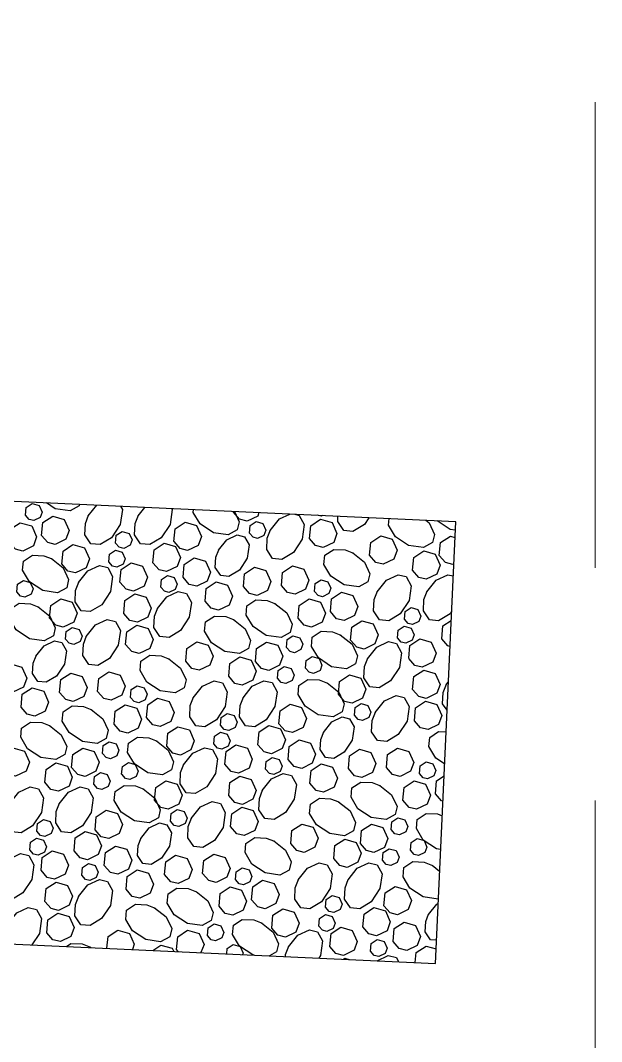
# Model space of a CAD drawing. Header units: feet. Extents: x 7707 to 9528, y 2602 to 5512.
# Drawn here: x 9286.65 to 9299.13, y 4426.62 to 4448.56 of the extents above; entities that cross this region are included whole.
import ezdxf

# ---------------------------------------------------------------- set-up
doc = ezdxf.new("R2010")
doc.units = ezdxf.units.FT
doc.header["$LTSCALE"] = 0.4
doc.header["$MEASUREMENT"] = 0
doc.linetypes.add('HIDDEN', pattern=[0.375, 0.25, -0.125])
doc.layers.add('grid', color=254, linetype='HIDDEN')
doc.layers.add('STORM', color=7, linetype='Continuous')

msp = doc.modelspace()

# ---------------------------------------------------------------- linework, layer by layer
at = {"layer": 'grid', "color": 252, "linetype": 'HIDDEN', "lineweight": 0, "ltscale": 100}
msp.add_line((9299.134, 2831.803), (9298.908, 5465.722), dxfattribs=at)
at = {"layer": 'STORM', "color": 1, "flags": 128}
msp.add_lwpolyline([(9277.019, 4438.666), (9276.582, 4429.176), (9295.562, 4428.302), (9295.999, 4437.792)], close=True, dxfattribs=at)
for points in [[(9286.757, 4437.93), (9286.772, 4438.096), (9286.9, 4438.18), (9287.047, 4438.138), (9287.111, 4437.996), (9287.069, 4437.881), (9286.932, 4437.815), (9286.836, 4437.839), (9286.757, 4437.93)], [(9287.915, 4438.165), (9287.908, 4438.133), (9287.713, 4438.026), (9287.395, 4438.071), (9287.204, 4438.197)], [(9288.797, 4438.124), (9288.837, 4438.051), (9288.792, 4437.733), (9288.603, 4437.447), (9288.356, 4437.299), (9288.158, 4437.318), (9288.03, 4437.509), (9288.041, 4437.753), (9288.112, 4437.933)], [(9288.105, 4437.92), (9288.286, 4438.148)], [(9289.894, 4438.073), (9289.906, 4438.052), (9289.861, 4437.733), (9289.672, 4437.448), (9289.425, 4437.3), (9289.227, 4437.319), (9289.099, 4437.51), (9289.111, 4437.754), (9289.181, 4437.933)], [(9289.174, 4437.921), (9289.317, 4438.1)], [(9287.102, 4437.496), (9287.127, 4437.772), (9287.34, 4437.912), (9287.586, 4437.841), (9287.692, 4437.605), (9287.621, 4437.413), (9287.394, 4437.303), (9287.234, 4437.344), (9287.102, 4437.495)], [(9291.245, 4438.011), (9291.347, 4437.791), (9291.305, 4437.617), (9291.11, 4437.509), (9290.792, 4437.554), (9290.506, 4437.743), (9290.358, 4437.99), (9290.364, 4438.052)], [(9291.225, 4437.996), (9291.226, 4438.012)], [(9291.771, 4437.987), (9291.744, 4437.914), (9291.517, 4437.804), (9291.357, 4437.844), (9291.225, 4437.996)], [(9292.54, 4437.952), (9292.637, 4437.928), (9292.745, 4437.733), (9292.7, 4437.415), (9292.511, 4437.13), (9292.264, 4436.982), (9292.066, 4437.001), (9291.938, 4437.192), (9291.949, 4437.435), (9292.02, 4437.615)], [(9292.013, 4437.602), (9292.213, 4437.854), (9292.432, 4437.957)], [(9292.858, 4437.429), (9292.883, 4437.706), (9293.096, 4437.846), (9293.342, 4437.775), (9293.448, 4437.539), (9293.377, 4437.347), (9293.15, 4437.237), (9292.99, 4437.278), (9292.858, 4437.429)], [(9293.143, 4437.924), (9293.11, 4437.908), (9293.025, 4437.929)], [(9294.134, 4437.878), (9294.037, 4437.731), (9293.79, 4437.583), (9293.592, 4437.602), (9293.464, 4437.793), (9293.469, 4437.909)], [(9295.356, 4437.822), (9295.426, 4437.767), (9295.543, 4437.517), (9295.5, 4437.342), (9295.305, 4437.235), (9294.987, 4437.28), (9294.702, 4437.468), (9294.554, 4437.715), (9294.567, 4437.858)], [(9286.405, 4437.354), (9286.429, 4437.63), (9286.643, 4437.77), (9286.888, 4437.7), (9286.995, 4437.464), (9286.924, 4437.272), (9286.697, 4437.162), (9286.537, 4437.202), (9286.405, 4437.354)], [(9289.946, 4437.365), (9289.971, 4437.641), (9290.185, 4437.781), (9290.43, 4437.711), (9290.536, 4437.475), (9290.466, 4437.282), (9290.238, 4437.173), (9290.078, 4437.213), (9289.947, 4437.365)], [(9291.567, 4437.547), (9291.582, 4437.713), (9291.71, 4437.797), (9291.857, 4437.755), (9291.921, 4437.613), (9291.879, 4437.498), (9291.742, 4437.432), (9291.647, 4437.456), (9291.567, 4437.547)], [(9295.991, 4437.611), (9295.88, 4437.627), (9295.602, 4437.811)], [(9288.691, 4437.334), (9288.706, 4437.5), (9288.834, 4437.584), (9288.981, 4437.541), (9289.045, 4437.4), (9289.003, 4437.285), (9288.866, 4437.219), (9288.77, 4437.243), (9288.691, 4437.334)], [(9290.902, 4437.177), (9291.081, 4437.403), (9291.306, 4437.508), (9291.463, 4437.47), (9291.56, 4437.295), (9291.52, 4437.008), (9291.35, 4436.752), (9291.127, 4436.618), (9290.949, 4436.635), (9290.834, 4436.807), (9290.844, 4437.027), (9290.908, 4437.188)], [(9294.149, 4437.07), (9294.174, 4437.346), (9294.387, 4437.486), (9294.633, 4437.416), (9294.739, 4437.18), (9294.668, 4436.987), (9294.441, 4436.878), (9294.281, 4436.918), (9294.149, 4437.07)], [(9295.646, 4437.067), (9295.671, 4437.344), (9295.885, 4437.484), (9295.984, 4437.455)], [(9287.536, 4436.883), (9287.561, 4437.16), (9287.775, 4437.3), (9288.02, 4437.229), (9288.127, 4436.994), (9288.056, 4436.801), (9287.829, 4436.691), (9287.668, 4436.732), (9287.537, 4436.884)], [(9289.493, 4436.911), (9289.518, 4437.187), (9289.732, 4437.328), (9289.977, 4437.257), (9290.083, 4437.021), (9290.012, 4436.829), (9289.785, 4436.719), (9289.625, 4436.759), (9289.493, 4436.911)], [(9293.788, 4437.122), (9294.039, 4436.923), (9294.156, 4436.673), (9294.113, 4436.498), (9293.919, 4436.391), (9293.601, 4436.436), (9293.315, 4436.624), (9293.167, 4436.872), (9293.186, 4437.07), (9293.377, 4437.198), (9293.621, 4437.186), (9293.8, 4437.116)], [(9287.314, 4436.998), (9287.566, 4436.798), (9287.682, 4436.549), (9287.64, 4436.374), (9287.445, 4436.266), (9287.127, 4436.311), (9286.842, 4436.5), (9286.693, 4436.747), (9286.712, 4436.945), (9286.904, 4437.073), (9287.147, 4437.062), (9287.327, 4436.991)], [(9288.544, 4436.929), (9288.559, 4437.095), (9288.687, 4437.179), (9288.834, 4437.137), (9288.898, 4436.995), (9288.855, 4436.88), (9288.719, 4436.814), (9288.623, 4436.838), (9288.544, 4436.929)], [(9290.143, 4436.598), (9290.168, 4436.874), (9290.381, 4437.014), (9290.626, 4436.943), (9290.733, 4436.708), (9290.662, 4436.515), (9290.435, 4436.405), (9290.275, 4436.446), (9290.143, 4436.598)], [(9295.072, 4436.747), (9295.097, 4437.024), (9295.311, 4437.164), (9295.556, 4437.093), (9295.662, 4436.857), (9295.591, 4436.665), (9295.364, 4436.555), (9295.204, 4436.596), (9295.073, 4436.747)], [(9295.957, 4436.884), (9295.938, 4436.875), (9295.778, 4436.915), (9295.646, 4437.067)], [(9287.897, 4436.482), (9288.097, 4436.733), (9288.346, 4436.85), (9288.521, 4436.808), (9288.628, 4436.613), (9288.583, 4436.295), (9288.395, 4436.009), (9288.148, 4435.861), (9287.95, 4435.88), (9287.821, 4436.071), (9287.833, 4436.315), (9287.904, 4436.494)], [(9288.784, 4436.492), (9288.809, 4436.768), (9289.023, 4436.908), (9289.268, 4436.837), (9289.374, 4436.601), (9289.303, 4436.409), (9289.076, 4436.299), (9288.916, 4436.34), (9288.784, 4436.492)], [(9291.438, 4436.399), (9291.463, 4436.675), (9291.677, 4436.815), (9291.922, 4436.745), (9292.028, 4436.509), (9291.957, 4436.317), (9291.73, 4436.207), (9291.57, 4436.247), (9291.438, 4436.399)], [(9292.255, 4436.424), (9292.28, 4436.701), (9292.494, 4436.841), (9292.739, 4436.77), (9292.846, 4436.534), (9292.775, 4436.342), (9292.547, 4436.232), (9292.387, 4436.273), (9292.256, 4436.424)], [(9286.566, 4436.282), (9286.581, 4436.448), (9286.709, 4436.532), (9286.856, 4436.489), (9286.92, 4436.348), (9286.878, 4436.232), (9286.742, 4436.167), (9286.645, 4436.191), (9286.566, 4436.282)], [(9289.66, 4436.388), (9289.675, 4436.553), (9289.803, 4436.637), (9289.95, 4436.595), (9290.014, 4436.453), (9289.972, 4436.338), (9289.835, 4436.272), (9289.739, 4436.296), (9289.66, 4436.387)], [(9292.963, 4436.295), (9292.978, 4436.461), (9293.106, 4436.545), (9293.253, 4436.503), (9293.317, 4436.361), (9293.275, 4436.246), (9293.138, 4436.18), (9293.042, 4436.204), (9292.963, 4436.295)], [(9294.311, 4436.285), (9294.511, 4436.536), (9294.76, 4436.653), (9294.935, 4436.611), (9295.043, 4436.415), (9294.998, 4436.098), (9294.809, 4435.812), (9294.562, 4435.664), (9294.364, 4435.683), (9294.236, 4435.874), (9294.247, 4436.118), (9294.318, 4436.297)], [(9295.38, 4436.285), (9295.58, 4436.537), (9295.83, 4436.653), (9295.945, 4436.626)], [(9290.613, 4436.084), (9290.637, 4436.36), (9290.851, 4436.5), (9291.096, 4436.429), (9291.203, 4436.194), (9291.132, 4436.001), (9290.905, 4435.891), (9290.745, 4435.932), (9290.613, 4436.084)], [(9287.274, 4435.718), (9287.299, 4435.995), (9287.513, 4436.135), (9287.758, 4436.064), (9287.864, 4435.828), (9287.793, 4435.636), (9287.566, 4435.526), (9287.406, 4435.567), (9287.274, 4435.718)], [(9288.867, 4435.823), (9288.893, 4436.099), (9289.106, 4436.239), (9289.351, 4436.169), (9289.458, 4435.933), (9289.387, 4435.74), (9289.159, 4435.631), (9288.999, 4435.671), (9288.868, 4435.823)], [(9289.589, 4435.926), (9289.789, 4436.178), (9290.038, 4436.294), (9290.213, 4436.252), (9290.32, 4436.057), (9290.275, 4435.739), (9290.087, 4435.454), (9289.84, 4435.305), (9289.641, 4435.324), (9289.514, 4435.516), (9289.525, 4435.759), (9289.596, 4435.939)], [(9292.116, 4436.036), (9292.368, 4435.837), (9292.484, 4435.587), (9292.442, 4435.412), (9292.247, 4435.304), (9291.929, 4435.35), (9291.644, 4435.538), (9291.495, 4435.785), (9291.514, 4435.984), (9291.706, 4436.112), (9291.949, 4436.1), (9292.129, 4436.03)], [(9292.611, 4435.719), (9292.636, 4435.995), (9292.849, 4436.135), (9293.094, 4436.064), (9293.201, 4435.829), (9293.13, 4435.636), (9292.902, 4435.527), (9292.742, 4435.567), (9292.611, 4435.719)], [(9293.308, 4435.86), (9293.333, 4436.137), (9293.546, 4436.277), (9293.792, 4436.206), (9293.898, 4435.97), (9293.827, 4435.778), (9293.6, 4435.668), (9293.44, 4435.708), (9293.308, 4435.86)], [(9295.91, 4435.861), (9295.878, 4435.813), (9295.631, 4435.664), (9295.433, 4435.683), (9295.305, 4435.875), (9295.317, 4436.118), (9295.387, 4436.298)], [(9287.028, 4435.963), (9287.28, 4435.764), (9287.396, 4435.514), (9287.354, 4435.339), (9287.159, 4435.232), (9286.841, 4435.277), (9286.556, 4435.466), (9286.408, 4435.713), (9286.426, 4435.911), (9286.618, 4436.039), (9286.861, 4436.027), (9287.041, 4435.957)], [(9294.897, 4435.699), (9294.912, 4435.865), (9295.04, 4435.949), (9295.187, 4435.906), (9295.251, 4435.765), (9295.209, 4435.649), (9295.072, 4435.583), (9294.976, 4435.608), (9294.897, 4435.699)], [(9288.062, 4435.325), (9288.262, 4435.577), (9288.512, 4435.693), (9288.686, 4435.651), (9288.794, 4435.456), (9288.749, 4435.138), (9288.56, 4434.853), (9288.313, 4434.704), (9288.115, 4434.723), (9287.987, 4434.914), (9287.998, 4435.158), (9288.069, 4435.338)], [(9291.224, 4435.689), (9291.475, 4435.489), (9291.592, 4435.24), (9291.549, 4435.065), (9291.355, 4434.957), (9291.036, 4435.002), (9290.751, 4435.191), (9290.603, 4435.438), (9290.622, 4435.637), (9290.813, 4435.764), (9291.057, 4435.753), (9291.236, 4435.682)], [(9293.742, 4435.248), (9293.767, 4435.525), (9293.981, 4435.665), (9294.226, 4435.594), (9294.332, 4435.358), (9294.262, 4435.166), (9294.034, 4435.056), (9293.874, 4435.096), (9293.742, 4435.248)], [(9295.699, 4435.276), (9295.724, 4435.552), (9295.901, 4435.669)], [(9287.617, 4435.27), (9287.632, 4435.436), (9287.76, 4435.52), (9287.907, 4435.477), (9287.971, 4435.336), (9287.928, 4435.221), (9287.792, 4435.155), (9287.696, 4435.179), (9287.617, 4435.27)], [(9288.907, 4435.152), (9288.932, 4435.429), (9289.146, 4435.569), (9289.391, 4435.498), (9289.497, 4435.262), (9289.426, 4435.07), (9289.199, 4434.96), (9289.039, 4435), (9288.907, 4435.152)], [(9293.52, 4435.363), (9293.772, 4435.163), (9293.888, 4434.913), (9293.846, 4434.739), (9293.651, 4434.631), (9293.333, 4434.676), (9293.048, 4434.864), (9292.899, 4435.112), (9292.918, 4435.31), (9293.109, 4435.438), (9293.353, 4435.427), (9293.533, 4435.356)], [(9294.75, 4435.294), (9294.765, 4435.46), (9294.893, 4435.544), (9295.04, 4435.502), (9295.104, 4435.36), (9295.061, 4435.245), (9294.925, 4435.179), (9294.829, 4435.203), (9294.75, 4435.294)], [(9286.975, 4434.901), (9287.155, 4435.128), (9287.38, 4435.233), (9287.537, 4435.195), (9287.634, 4435.019), (9287.593, 4434.733), (9287.423, 4434.476), (9287.201, 4434.342), (9287.023, 4434.359), (9286.907, 4434.532), (9286.918, 4434.751), (9286.981, 4434.912)], [(9290.198, 4434.793), (9290.223, 4435.069), (9290.437, 4435.209), (9290.682, 4435.138), (9290.788, 4434.903), (9290.717, 4434.71), (9290.49, 4434.6), (9290.33, 4434.641), (9290.199, 4434.793)], [(9291.696, 4434.79), (9291.72, 4435.066), (9291.934, 4435.206), (9292.179, 4435.136), (9292.286, 4434.9), (9292.215, 4434.708), (9291.987, 4434.598), (9291.827, 4434.638), (9291.696, 4434.79)], [(9292.36, 4435.092), (9292.375, 4435.258), (9292.503, 4435.342), (9292.651, 4435.299), (9292.714, 4435.158), (9292.672, 4435.043), (9292.535, 4434.977), (9292.439, 4435.001), (9292.36, 4435.092)], [(9294.103, 4434.846), (9294.303, 4435.098), (9294.552, 4435.215), (9294.727, 4435.172), (9294.834, 4434.977), (9294.79, 4434.659), (9294.601, 4434.374), (9294.354, 4434.226), (9294.156, 4434.245), (9294.028, 4434.436), (9294.039, 4434.68), (9294.11, 4434.859)], [(9294.99, 4434.857), (9295.015, 4435.133), (9295.228, 4435.273), (9295.474, 4435.202), (9295.58, 4434.966), (9295.509, 4434.774), (9295.282, 4434.664), (9295.122, 4434.705), (9294.99, 4434.856)], [(9295.876, 4435.113), (9295.831, 4435.124), (9295.699, 4435.276)], [(9289.837, 4434.845), (9290.089, 4434.646), (9290.205, 4434.396), (9290.163, 4434.221), (9289.968, 4434.113), (9289.65, 4434.158), (9289.365, 4434.347), (9289.216, 4434.594), (9289.235, 4434.792), (9289.426, 4434.921), (9289.67, 4434.909), (9289.85, 4434.838)], [(9291.122, 4434.47), (9291.146, 4434.747), (9291.36, 4434.886), (9291.606, 4434.816), (9291.712, 4434.58), (9291.641, 4434.388), (9291.414, 4434.278), (9291.254, 4434.318), (9291.122, 4434.47)], [(9292.772, 4434.647), (9292.787, 4434.813), (9292.915, 4434.897), (9293.063, 4434.854), (9293.126, 4434.713), (9293.084, 4434.597), (9292.947, 4434.532), (9292.851, 4434.556), (9292.772, 4434.647)], [(9286.192, 4434.32), (9286.217, 4434.597), (9286.431, 4434.737), (9286.676, 4434.666), (9286.782, 4434.43), (9286.711, 4434.238), (9286.484, 4434.128), (9286.324, 4434.169), (9286.192, 4434.321)], [(9288.305, 4434.147), (9288.33, 4434.423), (9288.543, 4434.563), (9288.789, 4434.493), (9288.895, 4434.257), (9288.824, 4434.065), (9288.597, 4433.955), (9288.437, 4433.995), (9288.305, 4434.147)], [(9292.171, 4434.43), (9292.186, 4434.596), (9292.314, 4434.68), (9292.461, 4434.637), (9292.525, 4434.496), (9292.482, 4434.381), (9292.346, 4434.315), (9292.25, 4434.339), (9292.171, 4434.43)], [(9295.074, 4434.187), (9295.098, 4434.464), (9295.312, 4434.604), (9295.557, 4434.533), (9295.664, 4434.297), (9295.593, 4434.105), (9295.365, 4433.995), (9295.206, 4434.035), (9295.074, 4434.187)], [(9287.488, 4434.122), (9287.513, 4434.398), (9287.726, 4434.538), (9287.971, 4434.467), (9288.078, 4434.232), (9288.007, 4434.039), (9287.779, 4433.929), (9287.62, 4433.97), (9287.488, 4434.122)], [(9290.361, 4434.008), (9290.56, 4434.259), (9290.81, 4434.376), (9290.985, 4434.333), (9291.092, 4434.138), (9291.047, 4433.82), (9290.858, 4433.535), (9290.611, 4433.387), (9290.413, 4433.405), (9290.285, 4433.597), (9290.297, 4433.841), (9290.367, 4434.02)], [(9291.43, 4434.008), (9291.629, 4434.26), (9291.879, 4434.376), (9292.054, 4434.334), (9292.162, 4434.139), (9292.116, 4433.821), (9291.928, 4433.536), (9291.68, 4433.387), (9291.482, 4433.406), (9291.354, 4433.597), (9291.366, 4433.841), (9291.437, 4434.02)], [(9293.234, 4434.328), (9293.486, 4434.129), (9293.602, 4433.879), (9293.56, 4433.704), (9293.365, 4433.596), (9293.047, 4433.642), (9292.762, 4433.83), (9292.614, 4434.078), (9292.632, 4434.276), (9292.824, 4434.404), (9293.067, 4434.392), (9293.247, 4434.322)], [(9293.48, 4434.083), (9293.505, 4434.36), (9293.719, 4434.5), (9293.964, 4434.429), (9294.07, 4434.193), (9293.999, 4434.001), (9293.772, 4433.891), (9293.612, 4433.931), (9293.48, 4434.084)], [(9295.795, 4434.291), (9295.841, 4434.349)], [(9286.662, 4433.806), (9286.687, 4434.083), (9286.901, 4434.223), (9287.146, 4434.152), (9287.252, 4433.916), (9287.181, 4433.724), (9286.954, 4433.614), (9286.794, 4433.655), (9286.662, 4433.806)], [(9289.013, 4434.018), (9289.027, 4434.184), (9289.156, 4434.268), (9289.303, 4434.225), (9289.367, 4434.084), (9289.324, 4433.968), (9289.188, 4433.902), (9289.092, 4433.926), (9289.012, 4434.018)], [(9295.813, 4433.741), (9295.719, 4433.88), (9295.731, 4434.124), (9295.802, 4434.304)], [(9289.357, 4433.583), (9289.382, 4433.859), (9289.595, 4433.999), (9289.841, 4433.929), (9289.947, 4433.693), (9289.876, 4433.501), (9289.649, 4433.391), (9289.489, 4433.431), (9289.357, 4433.583)], [(9294.268, 4433.69), (9294.468, 4433.941), (9294.717, 4434.058), (9294.893, 4434.016), (9295, 4433.821), (9294.955, 4433.503), (9294.766, 4433.218), (9294.519, 4433.069), (9294.321, 4433.088), (9294.193, 4433.279), (9294.204, 4433.523), (9294.275, 4433.703)], [(9295.113, 4433.517), (9295.138, 4433.793), (9295.352, 4433.933), (9295.597, 4433.862), (9295.703, 4433.627), (9295.632, 4433.435), (9295.405, 4433.325), (9295.245, 4433.365), (9295.113, 4433.517)], [(9288.165, 4433.759), (9288.417, 4433.559), (9288.534, 4433.31), (9288.491, 4433.135), (9288.297, 4433.027), (9287.978, 4433.072), (9287.693, 4433.261), (9287.545, 4433.508), (9287.564, 4433.706), (9287.755, 4433.834), (9287.999, 4433.823), (9288.178, 4433.752)], [(9288.66, 4433.441), (9288.685, 4433.718), (9288.898, 4433.858), (9289.144, 4433.787), (9289.25, 4433.551), (9289.179, 4433.359), (9288.952, 4433.249), (9288.792, 4433.29), (9288.66, 4433.442)], [(9290.946, 4433.421), (9290.961, 4433.587), (9291.089, 4433.671), (9291.237, 4433.629), (9291.301, 4433.487), (9291.258, 4433.372), (9291.122, 4433.306), (9291.026, 4433.33), (9290.946, 4433.422)], [(9292.202, 4433.452), (9292.226, 4433.729), (9292.44, 4433.869), (9292.685, 4433.798), (9292.792, 4433.562), (9292.721, 4433.37), (9292.494, 4433.26), (9292.333, 4433.3), (9292.202, 4433.452)], [(9293.823, 4433.635), (9293.838, 4433.801), (9293.966, 4433.885), (9294.113, 4433.842), (9294.177, 4433.701), (9294.134, 4433.585), (9293.998, 4433.519), (9293.902, 4433.544), (9293.823, 4433.635)], [(9287.273, 4433.412), (9287.525, 4433.212), (9287.641, 4432.962), (9287.599, 4432.787), (9287.404, 4432.68), (9287.086, 4432.725), (9286.801, 4432.914), (9286.652, 4433.161), (9286.671, 4433.359), (9286.862, 4433.487), (9287.106, 4433.476), (9287.286, 4433.405)], [(9293.157, 4433.264), (9293.337, 4433.491), (9293.561, 4433.596), (9293.718, 4433.558), (9293.815, 4433.382), (9293.775, 4433.096), (9293.605, 4432.839), (9293.383, 4432.706), (9293.204, 4432.723), (9293.089, 4432.895), (9293.099, 4433.114), (9293.163, 4433.276)], [(9289.792, 4432.971), (9289.817, 4433.248), (9290.03, 4433.387), (9290.276, 4433.317), (9290.382, 4433.081), (9290.311, 4432.889), (9290.084, 4432.779), (9289.924, 4432.819), (9289.792, 4432.971)], [(9290.799, 4433.017), (9290.814, 4433.183), (9290.942, 4433.267), (9291.089, 4433.224), (9291.153, 4433.083), (9291.111, 4432.968), (9290.974, 4432.902), (9290.878, 4432.926), (9290.799, 4433.017)], [(9291.748, 4432.999), (9291.773, 4433.275), (9291.987, 4433.415), (9292.232, 4433.344), (9292.339, 4433.108), (9292.268, 4432.916), (9292.04, 4432.806), (9291.88, 4432.847), (9291.749, 4432.998)], [(9295.76, 4432.587), (9295.571, 4432.712), (9295.422, 4432.959), (9295.441, 4433.157), (9295.633, 4433.285), (9295.791, 4433.278)], [(9288.409, 4432.815), (9288.424, 4432.98), (9288.552, 4433.064), (9288.7, 4433.022), (9288.763, 4432.88), (9288.721, 4432.765), (9288.585, 4432.699), (9288.488, 4432.723), (9288.41, 4432.815)], [(9289.569, 4433.085), (9289.821, 4432.886), (9289.938, 4432.636), (9289.895, 4432.461), (9289.7, 4432.354), (9289.382, 4432.399), (9289.097, 4432.587), (9288.948, 4432.835), (9288.967, 4433.033), (9289.159, 4433.161), (9289.402, 4433.149), (9289.582, 4433.079)], [(9292.398, 4432.685), (9292.423, 4432.962), (9292.637, 4433.102), (9292.882, 4433.031), (9292.988, 4432.795), (9292.917, 4432.603), (9292.69, 4432.493), (9292.53, 4432.533), (9292.398, 4432.685)], [(9286.248, 4432.515), (9286.272, 4432.792), (9286.486, 4432.932), (9286.732, 4432.861), (9286.838, 4432.625), (9286.767, 4432.433), (9286.539, 4432.323), (9286.38, 4432.363), (9286.248, 4432.515)], [(9287.745, 4432.512), (9287.77, 4432.789), (9287.984, 4432.929), (9288.229, 4432.858), (9288.335, 4432.622), (9288.264, 4432.43), (9288.037, 4432.32), (9287.877, 4432.361), (9287.745, 4432.513)], [(9290.152, 4432.569), (9290.352, 4432.821), (9290.601, 4432.937), (9290.776, 4432.895), (9290.884, 4432.7), (9290.839, 4432.382), (9290.65, 4432.097), (9290.403, 4431.949), (9290.205, 4431.967), (9290.077, 4432.159), (9290.088, 4432.402), (9290.159, 4432.582)], [(9291.039, 4432.579), (9291.064, 4432.856), (9291.278, 4432.996), (9291.523, 4432.925), (9291.629, 4432.689), (9291.558, 4432.497), (9291.331, 4432.387), (9291.171, 4432.427), (9291.039, 4432.579)], [(9293.694, 4432.486), (9293.719, 4432.763), (9293.932, 4432.903), (9294.177, 4432.832), (9294.284, 4432.596), (9294.213, 4432.404), (9293.985, 4432.294), (9293.826, 4432.335), (9293.694, 4432.487)], [(9294.511, 4432.512), (9294.536, 4432.788), (9294.749, 4432.928), (9294.995, 4432.857), (9295.101, 4432.621), (9295.03, 4432.429), (9294.803, 4432.32), (9294.643, 4432.36), (9294.511, 4432.512)], [(9287.171, 4432.193), (9287.196, 4432.469), (9287.409, 4432.609), (9287.655, 4432.539), (9287.761, 4432.303), (9287.69, 4432.111), (9287.463, 4432.001), (9287.303, 4432.041), (9287.171, 4432.193)], [(9288.821, 4432.369), (9288.836, 4432.535), (9288.965, 4432.619), (9289.112, 4432.577), (9289.176, 4432.435), (9289.133, 4432.32), (9288.997, 4432.254), (9288.901, 4432.278), (9288.822, 4432.369)], [(9291.915, 4432.475), (9291.93, 4432.641), (9292.059, 4432.725), (9292.206, 4432.682), (9292.27, 4432.541), (9292.227, 4432.426), (9292.09, 4432.359), (9291.995, 4432.384), (9291.915, 4432.475)], [(9292.868, 4432.171), (9292.893, 4432.448), (9293.107, 4432.588), (9293.352, 4432.517), (9293.458, 4432.281), (9293.387, 4432.089), (9293.16, 4431.979), (9293, 4432.019), (9292.868, 4432.171)], [(9295.218, 4432.382), (9295.234, 4432.548), (9295.362, 4432.632), (9295.509, 4432.59), (9295.573, 4432.448), (9295.53, 4432.333), (9295.394, 4432.267), (9295.298, 4432.291), (9295.219, 4432.382)], [(9288.221, 4432.153), (9288.235, 4432.319), (9288.364, 4432.403), (9288.511, 4432.36), (9288.575, 4432.218), (9288.532, 4432.103), (9288.396, 4432.037), (9288.3, 4432.062), (9288.221, 4432.153)], [(9291.844, 4432.014), (9292.044, 4432.265), (9292.293, 4432.382), (9292.468, 4432.339), (9292.576, 4432.144), (9292.531, 4431.827), (9292.342, 4431.541), (9292.095, 4431.393), (9291.897, 4431.412), (9291.769, 4431.603), (9291.78, 4431.847), (9291.851, 4432.026)], [(9289.529, 4431.806), (9289.554, 4432.082), (9289.768, 4432.222), (9290.013, 4432.152), (9290.12, 4431.916), (9290.049, 4431.724), (9289.821, 4431.614), (9289.662, 4431.654), (9289.53, 4431.806)], [(9291.123, 4431.91), (9291.148, 4432.187), (9291.361, 4432.327), (9291.607, 4432.256), (9291.713, 4432.02), (9291.642, 4431.828), (9291.415, 4431.718), (9291.255, 4431.758), (9291.123, 4431.91)], [(9294.371, 4432.124), (9294.623, 4431.924), (9294.739, 4431.674), (9294.697, 4431.5), (9294.503, 4431.392), (9294.184, 4431.437), (9293.899, 4431.626), (9293.751, 4431.873), (9293.769, 4432.071), (9293.961, 4432.199), (9294.204, 4432.188), (9294.384, 4432.117)], [(9294.866, 4431.806), (9294.891, 4432.083), (9295.104, 4432.223), (9295.35, 4432.152), (9295.456, 4431.916), (9295.385, 4431.724), (9295.158, 4431.614), (9294.998, 4431.654), (9294.866, 4431.806)], [(9295.563, 4431.948), (9295.588, 4432.224), (9295.748, 4432.329)], [(9286.41, 4431.73), (9286.61, 4431.982), (9286.859, 4432.098), (9287.034, 4432.056), (9287.142, 4431.861), (9287.096, 4431.543), (9286.908, 4431.258), (9286.661, 4431.109), (9286.462, 4431.128), (9286.334, 4431.32), (9286.346, 4431.563), (9286.416, 4431.743)], [(9287.479, 4431.731), (9287.679, 4431.983), (9287.928, 4432.099), (9288.103, 4432.056), (9288.211, 4431.862), (9288.166, 4431.543), (9287.977, 4431.258), (9287.73, 4431.11), (9287.532, 4431.129), (9287.404, 4431.32), (9287.415, 4431.564), (9287.486, 4431.743)], [(9289.284, 4432.051), (9289.535, 4431.851), (9289.652, 4431.602), (9289.61, 4431.427), (9289.415, 4431.319), (9289.096, 4431.364), (9288.811, 4431.553), (9288.663, 4431.8), (9288.682, 4431.998), (9288.873, 4432.126), (9289.117, 4432.115), (9289.296, 4432.044)], [(9295.723, 4431.789), (9295.695, 4431.796), (9295.563, 4431.947)], [(9290.318, 4431.412), (9290.517, 4431.664), (9290.767, 4431.781), (9290.942, 4431.739), (9291.049, 4431.543), (9291.004, 4431.225), (9290.816, 4430.94), (9290.568, 4430.792), (9290.37, 4430.811), (9290.242, 4431.002), (9290.254, 4431.246), (9290.324, 4431.425)], [(9293.479, 4431.776), (9293.731, 4431.577), (9293.847, 4431.327), (9293.805, 4431.152), (9293.61, 4431.045), (9293.292, 4431.09), (9293.006, 4431.279), (9292.858, 4431.526), (9292.877, 4431.724), (9293.069, 4431.852), (9293.312, 4431.84), (9293.491, 4431.77)], [(9288.251, 4431.175), (9288.276, 4431.451), (9288.49, 4431.592), (9288.735, 4431.521), (9288.841, 4431.285), (9288.77, 4431.093), (9288.543, 4430.983), (9288.383, 4431.023), (9288.251, 4431.175)], [(9289.872, 4431.357), (9289.887, 4431.523), (9290.015, 4431.607), (9290.162, 4431.565), (9290.226, 4431.423), (9290.183, 4431.308), (9290.047, 4431.242), (9289.951, 4431.267), (9289.872, 4431.357)], [(9291.162, 4431.24), (9291.187, 4431.516), (9291.401, 4431.656), (9291.646, 4431.585), (9291.753, 4431.349), (9291.682, 4431.157), (9291.454, 4431.047), (9291.295, 4431.088), (9291.162, 4431.24)], [(9295.675, 4430.751), (9295.588, 4430.763), (9295.303, 4430.952), (9295.155, 4431.199), (9295.173, 4431.397), (9295.365, 4431.526), (9295.608, 4431.514), (9295.708, 4431.475)], [(9286.996, 4431.144), (9287.011, 4431.31), (9287.139, 4431.394), (9287.286, 4431.352), (9287.35, 4431.21), (9287.307, 4431.095), (9287.171, 4431.029), (9287.075, 4431.053), (9286.996, 4431.144)], [(9289.231, 4430.988), (9289.41, 4431.215), (9289.635, 4431.32), (9289.792, 4431.282), (9289.889, 4431.106), (9289.849, 4430.82), (9289.679, 4430.563), (9289.456, 4430.43), (9289.278, 4430.447), (9289.163, 4430.619), (9289.173, 4430.838), (9289.237, 4431)], [(9292.454, 4430.88), (9292.478, 4431.157), (9292.692, 4431.296), (9292.938, 4431.226), (9293.044, 4430.99), (9292.973, 4430.798), (9292.746, 4430.688), (9292.586, 4430.728), (9292.454, 4430.88)], [(9293.951, 4430.877), (9293.976, 4431.154), (9294.189, 4431.294), (9294.435, 4431.223), (9294.541, 4430.987), (9294.47, 4430.795), (9294.243, 4430.685), (9294.083, 4430.725), (9293.951, 4430.877)], [(9294.615, 4431.179), (9294.63, 4431.345), (9294.758, 4431.429), (9294.906, 4431.387), (9294.969, 4431.245), (9294.927, 4431.13), (9294.791, 4431.064), (9294.694, 4431.088), (9294.615, 4431.179)], [(9287.798, 4430.721), (9287.823, 4430.998), (9288.036, 4431.138), (9288.282, 4431.067), (9288.388, 4430.831), (9288.317, 4430.639), (9288.09, 4430.529), (9287.93, 4430.57), (9287.798, 4430.721)], [(9286.849, 4430.74), (9286.864, 4430.906), (9286.992, 4430.99), (9287.139, 4430.947), (9287.203, 4430.806), (9287.16, 4430.69), (9287.024, 4430.624), (9286.928, 4430.649), (9286.849, 4430.74)], [(9288.448, 4430.408), (9288.472, 4430.684), (9288.686, 4430.824), (9288.931, 4430.754), (9289.037, 4430.518), (9288.967, 4430.326), (9288.74, 4430.216), (9288.58, 4430.256), (9288.448, 4430.408)], [(9292.092, 4430.933), (9292.344, 4430.733), (9292.461, 4430.483), (9292.418, 4430.308), (9292.223, 4430.201), (9291.905, 4430.246), (9291.62, 4430.434), (9291.472, 4430.682), (9291.491, 4430.88), (9291.682, 4431.008), (9291.926, 4430.996), (9292.105, 4430.926)], [(9293.377, 4430.557), (9293.402, 4430.834), (9293.615, 4430.974), (9293.861, 4430.903), (9293.967, 4430.667), (9293.896, 4430.475), (9293.669, 4430.366), (9293.509, 4430.406), (9293.377, 4430.558)], [(9295.027, 4430.734), (9295.043, 4430.9), (9295.171, 4430.984), (9295.318, 4430.942), (9295.382, 4430.8), (9295.339, 4430.685), (9295.203, 4430.619), (9295.107, 4430.643), (9295.027, 4430.734)], [(9286.202, 4430.292), (9286.401, 4430.544), (9286.651, 4430.66), (9286.826, 4430.618), (9286.933, 4430.423), (9286.888, 4430.105), (9286.7, 4429.82), (9286.452, 4429.671), (9286.254, 4429.69), (9286.126, 4429.881), (9286.138, 4430.125), (9286.208, 4430.305)], [(9287.089, 4430.302), (9287.114, 4430.578), (9287.327, 4430.718), (9287.572, 4430.648), (9287.679, 4430.412), (9287.608, 4430.22), (9287.381, 4430.11), (9287.221, 4430.15), (9287.089, 4430.302)], [(9289.743, 4430.209), (9289.768, 4430.486), (9289.981, 4430.626), (9290.227, 4430.555), (9290.333, 4430.319), (9290.262, 4430.127), (9290.035, 4430.017), (9289.875, 4430.057), (9289.743, 4430.209)], [(9290.56, 4430.234), (9290.585, 4430.511), (9290.799, 4430.651), (9291.044, 4430.58), (9291.15, 4430.344), (9291.079, 4430.152), (9290.852, 4430.042), (9290.692, 4430.083), (9290.561, 4430.234)], [(9294.426, 4430.517), (9294.441, 4430.683), (9294.57, 4430.767), (9294.717, 4430.725), (9294.781, 4430.583), (9294.738, 4430.468), (9294.602, 4430.402), (9294.506, 4430.426), (9294.426, 4430.517)], [(9287.965, 4430.198), (9287.98, 4430.363), (9288.108, 4430.447), (9288.255, 4430.405), (9288.319, 4430.263), (9288.276, 4430.148), (9288.14, 4430.082), (9288.044, 4430.106), (9287.965, 4430.197)], [(9292.616, 4430.095), (9292.815, 4430.347), (9293.065, 4430.463), (9293.24, 4430.421), (9293.347, 4430.226), (9293.302, 4429.908), (9293.114, 4429.622), (9292.867, 4429.474), (9292.668, 4429.493), (9292.54, 4429.684), (9292.552, 4429.928), (9292.623, 4430.107)], [(9293.685, 4430.095), (9293.885, 4430.347), (9294.134, 4430.464), (9294.309, 4430.421), (9294.417, 4430.227), (9294.372, 4429.908), (9294.183, 4429.623), (9293.936, 4429.475), (9293.738, 4429.494), (9293.61, 4429.685), (9293.621, 4429.929), (9293.692, 4430.108)], [(9295.626, 4429.687), (9295.621, 4429.684), (9295.302, 4429.729), (9295.017, 4429.918), (9294.869, 4430.165), (9294.888, 4430.363), (9295.079, 4430.491), (9295.323, 4430.48), (9295.502, 4430.409)], [(9295.49, 4430.416), (9295.653, 4430.285)], [(9288.917, 4429.894), (9288.942, 4430.17), (9289.156, 4430.31), (9289.401, 4430.239), (9289.507, 4430.004), (9289.436, 4429.812), (9289.209, 4429.702), (9289.049, 4429.742), (9288.917, 4429.894)], [(9291.268, 4430.105), (9291.283, 4430.271), (9291.411, 4430.355), (9291.558, 4430.313), (9291.622, 4430.171), (9291.579, 4430.056), (9291.443, 4429.99), (9291.347, 4430.014), (9291.268, 4430.105)], [(9287.172, 4429.633), (9287.197, 4429.909), (9287.411, 4430.049), (9287.656, 4429.978), (9287.762, 4429.743), (9287.691, 4429.551), (9287.464, 4429.441), (9287.304, 4429.481), (9287.172, 4429.633)], [(9287.893, 4429.736), (9288.093, 4429.988), (9288.343, 4430.105), (9288.518, 4430.062), (9288.625, 4429.867), (9288.58, 4429.549), (9288.391, 4429.264), (9288.144, 4429.116), (9287.946, 4429.134), (9287.818, 4429.326), (9287.83, 4429.57), (9287.9, 4429.749)], [(9290.915, 4429.529), (9290.94, 4429.805), (9291.154, 4429.945), (9291.399, 4429.875), (9291.505, 4429.638), (9291.435, 4429.447), (9291.207, 4429.337), (9291.047, 4429.377), (9290.916, 4429.529)], [(9291.612, 4429.67), (9291.637, 4429.947), (9291.851, 4430.087), (9292.096, 4430.016), (9292.203, 4429.78), (9292.132, 4429.588), (9291.904, 4429.478), (9291.745, 4429.518), (9291.612, 4429.67)], [(9294.457, 4429.54), (9294.482, 4429.816), (9294.695, 4429.956), (9294.941, 4429.886), (9295.047, 4429.65), (9294.976, 4429.457), (9294.749, 4429.347), (9294.589, 4429.388), (9294.457, 4429.54)], [(9290.421, 4429.846), (9290.672, 4429.647), (9290.789, 4429.397), (9290.747, 4429.222), (9290.552, 4429.115), (9290.234, 4429.16), (9289.948, 4429.348), (9289.8, 4429.596), (9289.819, 4429.794), (9290.01, 4429.922), (9290.254, 4429.91), (9290.433, 4429.84)], [(9293.202, 4429.509), (9293.217, 4429.675), (9293.345, 4429.759), (9293.492, 4429.716), (9293.556, 4429.575), (9293.513, 4429.46), (9293.377, 4429.394), (9293.281, 4429.418), (9293.202, 4429.509)], [(9286.367, 4429.135), (9286.567, 4429.387), (9286.816, 4429.503), (9286.991, 4429.461), (9287.099, 4429.266), (9287.054, 4428.948), (9286.891, 4428.702)], [(9289.528, 4429.499), (9289.78, 4429.3), (9289.897, 4429.05), (9289.854, 4428.875), (9289.659, 4428.768), (9289.341, 4428.813), (9289.056, 4429.001), (9288.908, 4429.248), (9288.927, 4429.446), (9289.118, 4429.575), (9289.361, 4429.563), (9289.541, 4429.492)], [(9294.004, 4429.086), (9294.029, 4429.363), (9294.242, 4429.503), (9294.488, 4429.432), (9294.594, 4429.196), (9294.523, 4429.004), (9294.296, 4428.894), (9294.136, 4428.934), (9294.004, 4429.086)], [(9295.412, 4429.352), (9295.592, 4429.578), (9295.622, 4429.592)], [(9287.212, 4428.962), (9287.237, 4429.239), (9287.451, 4429.379), (9287.696, 4429.308), (9287.802, 4429.072), (9287.731, 4428.88), (9287.504, 4428.77), (9287.344, 4428.811), (9287.212, 4428.962)], [(9292.047, 4429.058), (9292.072, 4429.335), (9292.286, 4429.475), (9292.531, 4429.404), (9292.637, 4429.168), (9292.566, 4428.976), (9292.339, 4428.866), (9292.179, 4428.907), (9292.047, 4429.059)], [(9293.055, 4429.104), (9293.07, 4429.27), (9293.198, 4429.354), (9293.345, 4429.312), (9293.409, 4429.17), (9293.366, 4429.055), (9293.23, 4428.989), (9293.134, 4429.013), (9293.055, 4429.104)], [(9295.585, 4428.798), (9295.46, 4428.81), (9295.344, 4428.982), (9295.355, 4429.202), (9295.418, 4429.363)], [(9290.665, 4428.902), (9290.68, 4429.068), (9290.808, 4429.152), (9290.955, 4429.109), (9291.019, 4428.968), (9290.976, 4428.853), (9290.84, 4428.787), (9290.744, 4428.811), (9290.665, 4428.902)], [(9291.67, 4428.481), (9291.637, 4428.486), (9291.352, 4428.675), (9291.204, 4428.922), (9291.223, 4429.12), (9291.414, 4429.248), (9291.658, 4429.237), (9291.837, 4429.166)], [(9291.825, 4429.173), (9292.076, 4428.973), (9292.193, 4428.724), (9292.15, 4428.549), (9292.001, 4428.466)], [(9293.295, 4428.666), (9293.32, 4428.943), (9293.533, 4429.083), (9293.778, 4429.012), (9293.885, 4428.776), (9293.814, 4428.584), (9293.587, 4428.474), (9293.427, 4428.515), (9293.295, 4428.667)], [(9294.654, 4428.773), (9294.678, 4429.049), (9294.892, 4429.189), (9295.137, 4429.118), (9295.243, 4428.883), (9295.173, 4428.69), (9294.946, 4428.58), (9294.786, 4428.621), (9294.654, 4428.773)], [(9288.505, 4428.628), (9288.528, 4428.879), (9288.741, 4429.019), (9288.987, 4428.948), (9289.093, 4428.713), (9289.052, 4428.602)], [(9290, 4428.6), (9290.025, 4428.876), (9290.239, 4429.016), (9290.484, 4428.946), (9290.591, 4428.71), (9290.526, 4428.534)], [(9292.408, 4428.656), (9292.607, 4428.908), (9292.857, 4429.025), (9293.031, 4428.983), (9293.139, 4428.788), (9293.094, 4428.47), (9293.06, 4428.417)], [(9287.636, 4428.667), (9287.731, 4428.731), (9287.975, 4428.719), (9288.154, 4428.649)], [(9288.141, 4428.655), (9288.156, 4428.643)], [(9289.489, 4428.582), (9289.665, 4428.697), (9289.91, 4428.626), (9289.939, 4428.561)], [(9291.081, 4428.509), (9291.092, 4428.623), (9291.22, 4428.707), (9291.367, 4428.664), (9291.431, 4428.523), (9291.42, 4428.493)], [(9292.342, 4428.451), (9292.344, 4428.49), (9292.414, 4428.669)], [(9294.171, 4428.562), (9294.186, 4428.728), (9294.314, 4428.812), (9294.461, 4428.77), (9294.525, 4428.628), (9294.482, 4428.513), (9294.346, 4428.447), (9294.25, 4428.471), (9294.171, 4428.562)], [(9295.129, 4428.322), (9295.148, 4428.535), (9295.362, 4428.675), (9295.577, 4428.613)], [(9290.038, 4428.557), (9290, 4428.6)], [(9293.585, 4428.393), (9293.617, 4428.414), (9293.708, 4428.388)], [(9294.314, 4428.36), (9294.549, 4428.469), (9294.724, 4428.427), (9294.772, 4428.339)]]:
    msp.add_lwpolyline(points, dxfattribs=at)

doc.saveas('drawing.dxf')
